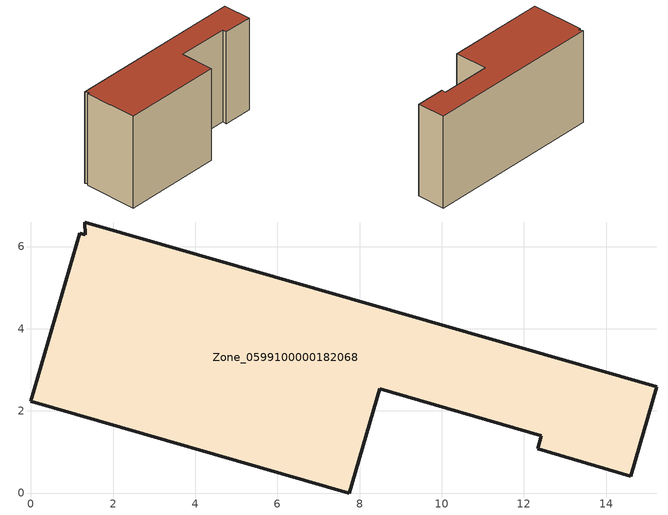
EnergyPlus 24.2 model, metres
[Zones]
Zone_0599100000182068
 floor ground (C_G): 12.42,1.39 8.49,2.54 7.75,0 0,2.23 1.19,6.33 1.32,6.28 1.31,6.6 15.23,2.58 14.61,0.41 12.34,1.08 z0
 wall outside (C_F): 8.49,2.54 12.42,1.39 12.34,1.08 14.61,0.41 15.23,2.58 1.31,6.6 1.32,6.28 1.19,6.33 0,2.23 7.75,0 8.49,2.54 z0:7.6
 roof outside (C_R): 1.31,6.6 1.32,6.28 1.19,6.33 0,2.23 7.75,0 8.49,2.54 12.42,1.39 12.34,1.08 14.61,0.41 15.23,2.58 z7.6
[BUILDING]
Pand.0599100000182068: North Axis=0; Terrain=City; Loads Convergence Tolerance Value=0.04; Temperature Convergence Tolerance Value=0.4; Solar Distribution=FullExterior; Maximum Number of Warmup Days=25; Minimum Number of Warmup Days=1
[Site:Location]
Rotterdam.The.Hague.AP_ZH_NLD Design_Conditions: Latitude=51.96; Longitude=4.45; Time Zone=1; Elevation=-4.5
[SITE:GROUNDTEMPERATURE:BUILDINGSURFACE]
18, 18, 18, 18, 18, 18, 18, 18, 18, 18, 18, 18
[MATERIAL] Thermal Absorptance=0.9; Solar Absorptance=0.7; Visible Absorptance=0.7
Name | Roughness | Thickness | Conductivity | Density | Specific Heat
G.TI.1946 | MediumSmooth | 0.15 | 1 | 540 | 1210
F.TI.1946 | Rough | 0.3 | 0.857143 | 1920 | 840
R.TI.1946 | MediumRough | 0.2 | 0.1 | 1500 | 1000
[CONSTRUCTION]
C_G: G.TI.1946
C_F: F.TI.1946
C_R: R.TI.1946
[ZONE]
Zone_0599100000182068: Type=1; Multiplier=1; Ceiling Height=Autocalculate; Volume=Autocalculate; Floor Area=autocalculate; Part of Total Floor Area=Yes
[ZONEINFILTRATION:DESIGNFLOWRATE]
Infil_Zone_0599100000182068: Zone or ZoneList or Space or SpaceList=Zone_0599100000182068; Schedule=AlwaysOn; Design Flow Rate Calculation Method=Flow/Area; Flow Rate per Floor Area=0.003; Constant Term Coefficient=1; Temperature Term Coefficient=0; Velocity Term Coefficient=0; Velocity Squared Term Coefficient=0
[HVACTEMPLATE:ZONE:IDEALLOADSAIRSYSTEM]
Zone_0599100000182068: Maximum Heating Supply Air Temperature=50; Minimum Cooling Supply Air Temperature=13; Maximum Heating Supply Air Humidity Ratio=0.0156; Minimum Cooling Supply Air Humidity Ratio=0.0077; Heating Limit=NoLimit; Cooling Limit=NoLimit; Dehumidification Control Type=ConstantSensibleHeatRatio; Cooling Sensible Heat Ratio=0.7; Dehumidification Setpoint=60; Humidification Control Type=None; Humidification Setpoint=30; Outdoor Air Method=None; Outdoor Air Flow Rate per Person=0.00944; Outdoor Air Flow Rate per Zone Floor Area=0; Outdoor Air Flow Rate per Zone=0; Demand Controlled Ventilation Type=None; Outdoor Air Economizer Type=NoEconomizer; Heat Recovery Type=None; Sensible Heat Recovery Effectiveness=0.7; Latent Heat Recovery Effectiveness=0.65
[ZONECONTROL:THERMOSTAT]
ThermostatControl_Zone_0599100000182068: Zone or ZoneList=Zone_0599100000182068; Control Type Schedule=DualSetpointControlType; Control 1=Thermostat_Zone_0599100000182068; Temperature Difference Between Cutout And Setpoint=0
[THERMOSTATSETPOINT:DUALSETPOINT]
Thermostat_Zone_0599100000182068: Heating Setpoint Temperature Schedule=HeatingSetpoint_Zone_0599100000182068; Cooling Setpoint Temperature Schedule=CoolingSetpoint_Zone_0599100000182068
[SCHEDULE:COMPACT]
HeatingSetpoint_Zone_0599100000182068: Through: 12/31, For: AllDays, Until: 24:00, 21
CoolingSetpoint_Zone_0599100000182068: Through: 12/31, For: AllDays, Until: 24:00, 24
DualSetpointControlType: Through: 12/31, For: AllDays, Until: 24:00, 4
AlwaysOn: Through: 12/31, For: AllDays, Until: 24:00, 1
